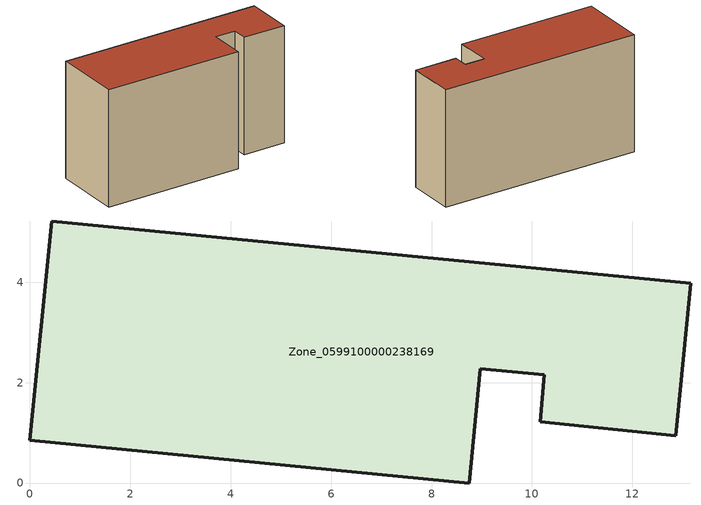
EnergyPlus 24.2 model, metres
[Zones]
Zone_0599100000238169
 floor ground (C_G): 10.17,1.22 10.25,2.15 8.97,2.28 8.75,0 0,0.85 0.43,5.22 13.16,3.98 12.86,0.94 z0
 wall outside (C_F): 13.16,3.98 0.43,5.22 0,0.85 8.75,0 8.97,2.28 10.25,2.15 10.17,1.22 12.86,0.94 13.16,3.98 z0:7.37
 roof outside (C_R): 12.86,0.94 13.16,3.98 0.43,5.22 0,0.85 8.75,0 8.97,2.28 10.25,2.15 10.17,1.22 z7.37
[BUILDING]
Pand.0599100000238169: North Axis=0; Terrain=City; Loads Convergence Tolerance Value=0.04; Temperature Convergence Tolerance Value=0.4; Solar Distribution=FullExterior; Maximum Number of Warmup Days=25; Minimum Number of Warmup Days=1
[Site:Location]
Rotterdam.The.Hague.AP_ZH_NLD Design_Conditions: Latitude=51.96; Longitude=4.45; Time Zone=1; Elevation=-4.5
[SITE:GROUNDTEMPERATURE:BUILDINGSURFACE]
18, 18, 18, 18, 18, 18, 18, 18, 18, 18, 18, 18
[MATERIAL] Thermal Absorptance=0.9; Solar Absorptance=0.7; Visible Absorptance=0.7
Name | Roughness | Thickness | Conductivity | Density | Specific Heat
G.TI.1946 | MediumSmooth | 0.15 | 1 | 540 | 1210
F.TI.1946 | Rough | 0.3 | 0.857143 | 1920 | 840
R.TI.1946 | MediumRough | 0.2 | 0.1 | 1500 | 1000
[CONSTRUCTION]
C_G: G.TI.1946
C_F: F.TI.1946
C_R: R.TI.1946
[ZONE]
Zone_0599100000238169: Type=1; Multiplier=1; Ceiling Height=Autocalculate; Volume=Autocalculate; Floor Area=autocalculate; Part of Total Floor Area=Yes
[ZONEINFILTRATION:DESIGNFLOWRATE]
Infil_Zone_0599100000238169: Zone or ZoneList or Space or SpaceList=Zone_0599100000238169; Schedule=AlwaysOn; Design Flow Rate Calculation Method=Flow/Area; Flow Rate per Floor Area=0.003; Constant Term Coefficient=1; Temperature Term Coefficient=0; Velocity Term Coefficient=0; Velocity Squared Term Coefficient=0
[HVACTEMPLATE:ZONE:IDEALLOADSAIRSYSTEM]
Zone_0599100000238169: Maximum Heating Supply Air Temperature=50; Minimum Cooling Supply Air Temperature=13; Maximum Heating Supply Air Humidity Ratio=0.0156; Minimum Cooling Supply Air Humidity Ratio=0.0077; Heating Limit=NoLimit; Cooling Limit=NoLimit; Dehumidification Control Type=ConstantSensibleHeatRatio; Cooling Sensible Heat Ratio=0.7; Dehumidification Setpoint=60; Humidification Control Type=None; Humidification Setpoint=30; Outdoor Air Method=None; Outdoor Air Flow Rate per Person=0.00944; Outdoor Air Flow Rate per Zone Floor Area=0; Outdoor Air Flow Rate per Zone=0; Demand Controlled Ventilation Type=None; Outdoor Air Economizer Type=NoEconomizer; Heat Recovery Type=None; Sensible Heat Recovery Effectiveness=0.7; Latent Heat Recovery Effectiveness=0.65
[ZONECONTROL:THERMOSTAT]
ThermostatControl_Zone_0599100000238169: Zone or ZoneList=Zone_0599100000238169; Control Type Schedule=DualSetpointControlType; Control 1=Thermostat_Zone_0599100000238169; Temperature Difference Between Cutout And Setpoint=0
[THERMOSTATSETPOINT:DUALSETPOINT]
Thermostat_Zone_0599100000238169: Heating Setpoint Temperature Schedule=HeatingSetpoint_Zone_0599100000238169; Cooling Setpoint Temperature Schedule=CoolingSetpoint_Zone_0599100000238169
[SCHEDULE:COMPACT]
HeatingSetpoint_Zone_0599100000238169: Through: 12/31, For: AllDays, Until: 24:00, 21
CoolingSetpoint_Zone_0599100000238169: Through: 12/31, For: AllDays, Until: 24:00, 24
DualSetpointControlType: Through: 12/31, For: AllDays, Until: 24:00, 4
AlwaysOn: Through: 12/31, For: AllDays, Until: 24:00, 1
